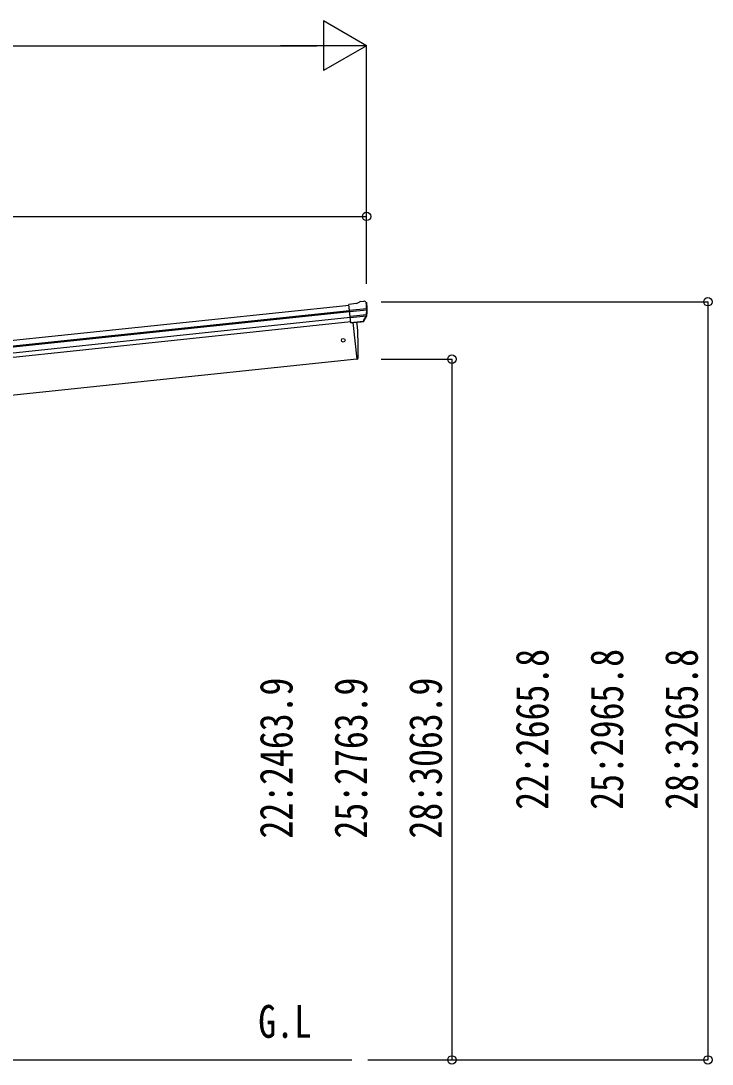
# Model space of a CAD drawing. Units: millimetres, scale not verified. Extents: x -14718 to 14718, y -10395 to 10395.
# Drawn here: x -6351 to -3921, y -5352 to -1684 of the extents above; entities that cross this region are included whole.
import ezdxf
from ezdxf.enums import TextEntityAlignment as Align

# ---------------------------------------------------------------- set-up
doc = ezdxf.new("R2010")
doc.units = ezdxf.units.MM
doc.header["$LTSCALE"] = 50
for name, color, linetype in [('0-2_USER1', 3, 'Continuous'), ('0-4_YKK_13', 4, 'Continuous'), ('0-5_YKK_A1', 4, 'Continuous'), ('0-6_YKK_D', 6, 'Continuous')]:
    doc.layers.add(name, color=color, linetype=linetype)
doc.styles.add('ＭＳ ゴシック', font='')
doc.styles.get('ＭＳ ゴシック').set_extended_font_data('MS Gothic')

msp = doc.modelspace()

# ---------------------------------------------------------------- linework, layer by layer
at = {"layer": '0-4_YKK_13'}
for p, q in [((-5144.64, -2669.75), (-5144.65, -2669.75)), ((-5140.98, -2670.84), (-5140.98, -2670.84)), ((-5140.98, -2670.84), (-5136.66, -2674.34)), ((-5136.66, -2674.34), (-5135.8, -2675.04)), ((-5134.41, -2678.73), (-5134.72, -2676.88)), ((-5170.96, -2678.55), (-5197.48, -2681.34)), ((-5190.7, -2745.89), (-5197.48, -2681.34)), ((-5195.32, -2701.87), (-5135.59, -2695.59)), ((-5135.11, -2701.46), (-5194.71, -2707.72)), ((-5135.94, -2718.21), (-5192.98, -2724.21)), ((-5137.33, -2722.87), (-5192.51, -2728.67)), ((-5147.34, -2741.11), (-5190.72, -2745.67)), ((-5190.7, -2745.89), (-5180.75, -2744.85)), ((-5183.82, -2745.17), (-5170.32, -2873.55)), ((-5180.75, -2744.85), (-5180.48, -2744.91)), ((-5180.48, -2744.91), (-5155.15, -2742.25)), ((-5155.15, -2742.25), (-5154.89, -2742.13)), ((-5154.89, -2742.13), (-5147.2, -2741.32)), ((-5145.89, -2739.45), (-5136.44, -2721.15)), ((-5144.84, -2739.88), (-5134.72, -2721.62)), ((-5170.32, -2873.55), (-5168.27, -2873.27))]:
    msp.add_line(p, q, dxfattribs=at)
for points in [[(-5170.96, -2678.55), (-5159.36, -2671.58), (-5159.36, -2671.58)], [(-5158.13, -2671.17), (-5158.13, -2671.17), (-5144.65, -2669.75)]]:
    msp.add_lwpolyline(points, dxfattribs=at)
msp.add_circle((-5217.51, -2807.22), 6.5, dxfattribs=at)
for centre, radius, start, end in [((-5157.82, -2674.16), 3, 96.02369, 120.97631), ((-5144.12, -2674.73), 5, 51.04426, 95.95574), ((-5327.97, -2700.38), 192.44, 1.4271, 6.57578), ((-5335.3, -2699.85), 200.2, 354.20009, 359.53883), ((-5090.31, -2693.48), 45.32, 182.67122, 185.64518), ((-5134.92, -2702.8), 1.35, 95.1605, 97.91927), ((-5132.31, -2701.24), 2.74, 179.02151, 184.43412), ((-5335.3, -2699.85), 202, 354.13916, 6), ((-6065.92, -2833.34), 900.99, 357.6414, 5.70688), ((-5147.46, -2738.43), 2.99, 285.2717, 331.00739), ((-5139.11, -2719.78), 3, 332.69111, 354.20009), ((-5137.34, -2720.17), 3, 331, 354.13916), ((-5168.69, -2870.3), 3, 278, 357.63919)]:
    msp.add_arc(centre, radius, start, end, dxfattribs=at)
for centre, major_axis, ratio, start_param, end_param in [((-5136.67, -2678.34), (-0.87, 5.91), 0.020485, 0.671432, 1.5691306), ((-5142.06, -2673.82), (5.88, -1.31), 0.24881, 0.460585, 0.4641038), ((-5137.69, -2677.37), (-2.34, 1.9), 0.995767, 3.9859716, 4.712389), ((-5333, -2721.8), (-20.92, 199.05), 0.994373, 4.7113789, 4.7277536), ((-5147.66, -2738.13), (-0.11, 3), 0.642905, 3.2459383, 4.203928), ((-5147.52, -2738.33), (1.66, -2.51), 0.997631, 5.8041905, 5.8929484), ((-5147.59, -2738.23), (3.53, -2.11), 0.650902, 5.2561448, 5.3289554), ((-5145.22, -2737.87), (1.08, 3.13), 0.040856, 2.1135035, 2.1416249)]:
    msp.add_ellipse(centre, major_axis=major_axis, ratio=ratio, start_param=start_param, end_param=end_param, dxfattribs=at)
at = {"layer": '0-5_YKK_A1'}
for p, q in [((-7799.02, -2956.79), (-5197.27, -2683.33)), ((-7797.04, -2975.68), (-5195.29, -2702.23)), ((-7796.61, -2979.86), (-5194.85, -2706.4)), ((-7794.51, -2999.72), (-5192.76, -2726.26)), ((-5191, -2743), (-7792.75, -3016.46)), ((-7681.55, -5337.5), (-5187.55, -5337.5))]:
    msp.add_line(p, q, dxfattribs=at)
msp.add_lwpolyline([(-5183.82, -2745.17), (-5170.32, -2873.55), (-7681.55, -3137.5)], dxfattribs=at)
at = {"layer": '0-6_YKK_D'}
for p, q in [((-5135.38, -1771.74), (-5286.94, -1684.24)), ((-5286.94, -1684.24), (-5286.94, -1859.24)), ((-10424.48, -1771.74), (-5310.38, -1771.74)), ((-5135.38, -1771.74), (-5438.49, -1771.74)), ((-5135.38, -1771.74), (-5286.94, -1859.24)), ((-5135.38, -2607.91), (-5135.38, -1770.74)), ((-7859.43, -2371.74), (-5135.38, -2371.74)), ((-5135.38, -2608.91), (-5135.38, -2370.74)), ((-5084.55, -2671.74), (-3934.38, -2671.74)), ((-3935.38, -2671.74), (-3935.38, -5337.5)), ((-5084.55, -2873.55), (-4834.38, -2873.55)), ((-4835.38, -2873.55), (-4835.38, -5337.5)), ((-5130.71, -5337.5), (-3934.38, -5337.5)), ((-5130.71, -5337.5), (-4834.38, -5337.5))]:
    msp.add_line(p, q, dxfattribs=at)
for centre in [(-5135.38, -2371.74), (-3935.38, -2671.74), (-4835.38, -2873.55), (-4835.38, -5337.5), (-3935.38, -5337.5)]:
    msp.add_circle(centre, 14.88, dxfattribs=at)

# ---------------------------------------------------------------- texts
at = {"layer": '0-2_USER1', "style": 'ＭＳ ゴシック', "width": 0.8}
msp.add_text('G.L', height=115.5, dxfattribs=at).set_placement((-5516.5, -5294.5), align=Align.BOTTOM_LEFT)
at = {"layer": '0-6_YKK_D', "style": 'ＭＳ ゴシック', "width": 0.8}
for s, p in [('22:2665.8', (-4461.38, -4458.22)), ('25:2965.8', (-4198.88, -4458.22)), ('28:3265.8', (-3936.38, -4458.22)), ('22:2463.9', (-5361.38, -4559.13)), ('25:2763.9', (-5098.88, -4559.13)), ('28:3063.9', (-4836.38, -4559.13))]:
    msp.add_text(s, height=115.5, rotation=90, dxfattribs=at).set_placement(p, align=Align.BOTTOM_LEFT)

doc.saveas('drawing.dxf')
